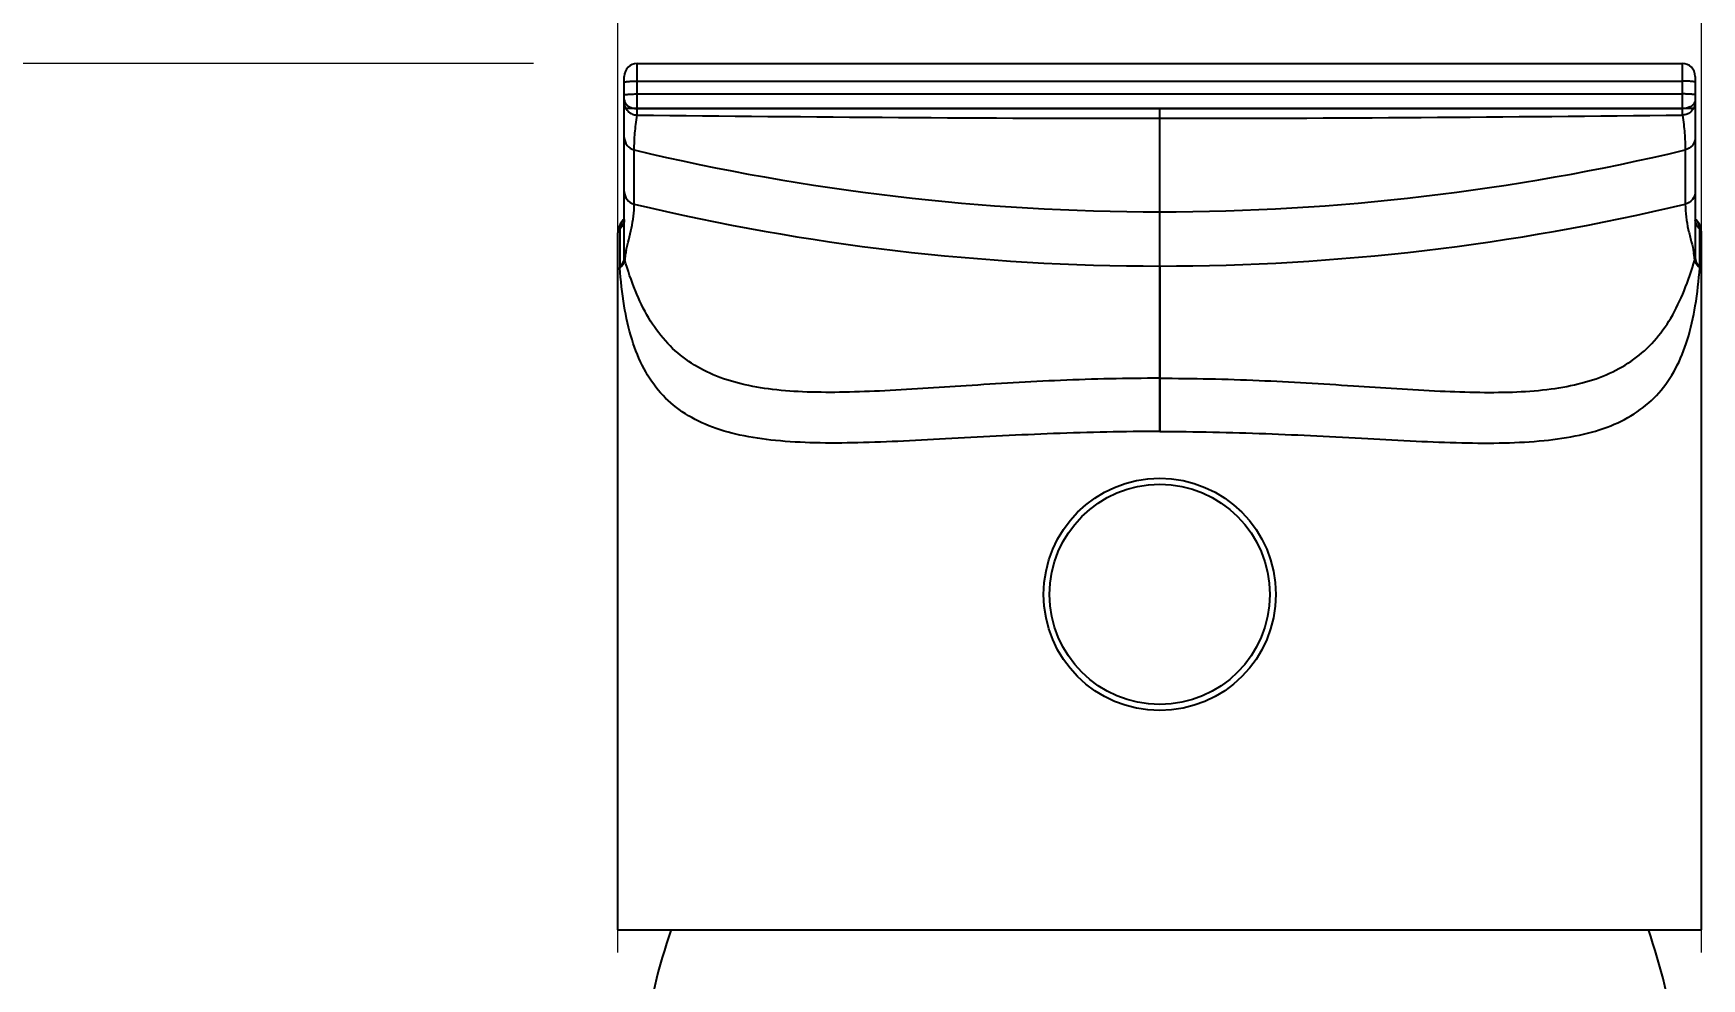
# Model space of a CAD drawing. Extents: x 857 to 1647, y 4681 to 5260.
# Drawn here: x 1041.6 to 1106.3, y 5053.8 to 5090.4 of the extents above; entities that cross this region are included whole.
import ezdxf

# ---------------------------------------------------------------- set-up
doc = ezdxf.new("R2010")
doc.units = 0
doc.header["$LTSCALE"] = 30
doc.header["$MEASUREMENT"] = 0
doc.header["$PDMODE"] = 3
doc.header["$PDSIZE"] = -10
doc.layers.get('0').update_dxf_attribs({"linetype": 'CONTINUOUS'})
doc.layers.get('DEFPOINTS').update_dxf_attribs({"linetype": 'CONTINUOUS'})
for name, color, linetype in [('80N81051_DXF_CONTINUOUS_LINE', 7, 'CONTINUOUS'), ('80P35VVD2_DXF_CONTINUOUS_LINE', 7, 'CONTINUOUS'), ('8ZG168060_DXF_CONTINUOUS_LINE', 7, 'CONTINUOUS')]:
    doc.layers.add(name, color=color, linetype=linetype)
doc.styles.add('Daelim Dimension', font='NanumGothic.ttf')
doc.dimstyles.new('DEFAULT', dxfattribs={"dimscale": 2, "dimtxt": 2, "dimasz": 2, "dimexe": 0, "dimexo": 2, "dimgap": 1, "dimtad": 1, "dimdec": 1, "dimzin": 9, "dimdsep": 46, "dimtxsty": 'Daelim Dimension', "dimcen": 0.5, "dimclrd": 252, "dimclre": 252, "dimclrt": 3, "dimadec": 1, "dimazin": 0, "dimtfac": 1, "dimtdec": 1, "dimtix": 1, "dimtmove": 0, "dimatfit": 3, "dimfxl": 0, "dimtolj": 1, "dimtzin": 1, "dimlwd": 9, "dimlwe": 9, "dimarcsym": 0})

# ---------------------------------------------------------------- blocks, each defined once
blk = doc.blocks.new('*D39')
at = {"color": 5, "lineweight": 9, "ltscale": 0.5}
for p, q in [((1064.282, 5054.772), (1064.282, 5122.756)), ((1106.282, 5054.772), (1106.282, 5122.756)), ((1068.282, 5120.756), (1102.282, 5120.756))]:
    blk.add_line(p, q, dxfattribs=at)
at = {"color": 5, "ltscale": 0.5}
for points in [[(1068.282, 5121.422), (1068.282, 5120.089), (1064.282, 5120.756)], [(1102.282, 5121.422), (1102.282, 5120.089), (1106.282, 5120.756)]]:
    blk.add_solid(points, dxfattribs=at)
at = {"layer": 'DEFPOINTS', "color": 0, "ltscale": 0.5}
for p in [(1106.282, 5120.756), (1064.282, 5050.772), (1106.282, 5050.772)]:
    blk.add_point(p, dxfattribs=at)
at = {"color": 7, "ltscale": 0.5, "insert": (1085.153, 5133.542), "char_height": 10, "width": 13.93333, "attachment_point": 2, "style": 'Daelim Dimension'}
blk.add_mtext('\\A1;42', dxfattribs=at)
blk = doc.blocks.new('*D40')
at = {"color": 5, "lineweight": 9, "ltscale": 0.5}
for p, q in [((1061.012, 5089.227), (971.74, 5089.227)), ((973.74, 5085.227), (973.74, 4925.252)), ((1056.262, 4921.252), (971.74, 4921.252))]:
    blk.add_line(p, q, dxfattribs=at)
at = {"color": 5, "ltscale": 0.5}
for points in [[(973.073, 5085.227), (974.407, 5085.227), (973.74, 5089.227)], [(973.073, 4925.252), (974.407, 4925.252), (973.74, 4921.252)]]:
    blk.add_solid(points, dxfattribs=at)
at = {"layer": 'DEFPOINTS', "color": 0, "ltscale": 0.5}
for p in [(1065.012, 5089.227), (973.74, 4921.252), (1060.262, 4921.252)]:
    blk.add_point(p, dxfattribs=at)
at = {"color": 7, "ltscale": 0.5, "insert": (960.853, 5005.432), "char_height": 10, "width": 20.9, "attachment_point": 2, "rotation": 90, "style": 'Daelim Dimension'}
blk.add_mtext('\\A1;168', dxfattribs=at)

msp = doc.modelspace()

# ---------------------------------------------------------------- linework, layer by layer
at = {"layer": '80N81051_DXF_CONTINUOUS_LINE', "color": 7, "linetype": 'Continuous'}
msp.add_circle((1085.282, 5068.652), 4.5, dxfattribs=at)
at = {"layer": '80N81051_DXF_CONTINUOUS_LINE', "color": 9, "linetype": 'Continuous'}
msp.add_circle((1085.282, 5068.652), 4.267, dxfattribs=at)
at = {"layer": '80P35VVD2_DXF_CONTINUOUS_LINE', "color": 9, "linetype": 'Continuous'}
for p, q in [((1065.032, 5087.478), (1065.032, 5089.23)), ((1105.532, 5089.23), (1105.532, 5087.478)), ((1065.032, 5088.545), (1105.532, 5088.545)), ((1065.032, 5088.047), (1105.532, 5088.047)), ((1065.032, 5087.478), (1105.532, 5087.478)), ((1064.915, 5083.777), (1064.915, 5085.879)), ((1105.648, 5085.879), (1105.648, 5083.777)), ((1064.356, 5082.817), (1064.356, 5081.315)), ((1106.208, 5081.315), (1106.208, 5082.817)), ((1106.001, 5081.747), (1106.002, 5081.743)), ((1064.548, 5081.619), (1064.549, 5081.623)), ((1085.282, 5074.967), (1085.282, 5081.379)), ((1106.015, 5081.623), (1106.015, 5081.619))]:
    msp.add_line(p, q, dxfattribs=at)
at = {"layer": '80P35VVD2_DXF_CONTINUOUS_LINE', "color": 7, "linetype": 'Continuous'}
for p, q in [((1065.032, 5089.23), (1105.532, 5089.23)), ((1064.532, 5081.747), (1064.532, 5088.73)), ((1106.032, 5088.73), (1106.032, 5081.747)), ((1064.37, 5082.997), (1064.297, 5082.806)), ((1064.493, 5083.163), (1064.37, 5082.997)), ((1064.493, 5083.163), (1064.494, 5083.163)), ((1064.529, 5083.206), (1064.494, 5083.163)), ((1064.532, 5083.21), (1064.529, 5083.206)), ((1106.034, 5083.206), (1106.032, 5083.21)), ((1106.07, 5083.163), (1106.034, 5083.206)), ((1106.195, 5082.995), (1106.07, 5083.163)), ((1106.07, 5083.163), (1106.07, 5083.163)), ((1106.268, 5082.802), (1106.195, 5082.995)), ((1064.297, 5082.806), (1064.282, 5082.668)), ((1064.282, 5055.652), (1064.282, 5082.666)), ((1106.282, 5082.668), (1106.268, 5082.802)), ((1106.282, 5055.652), (1106.282, 5082.666)), ((1064.282, 5055.652), (1106.282, 5055.652))]:
    msp.add_line(p, q, dxfattribs=at)
at = {"layer": '80P35VVD2_DXF_CONTINUOUS_LINE', "color": 40, "linetype": 'Continuous'}
msp.add_line((1106.032, 5087.478), (1064.532, 5087.478), dxfattribs=at)
at = {"layer": '80P35VVD2_DXF_CONTINUOUS_LINE', "color": 4, "linetype": 'Continuous'}
for q in [(1085.282, 5087.478), (1085.282, 5074.955)]:
    msp.add_line((1085.282, 5081.379), q, dxfattribs=at)
at = {"layer": '80P35VVD2_DXF_CONTINUOUS_LINE', "color": 7, "linetype": 'Continuous'}
for centre, start, end in [((1065.032, 5088.73), 90, 180), ((1105.532, 5088.73), 0, 90)]:
    msp.add_arc(centre, 0.5, start, end, dxfattribs=at)
at = {"layer": '80P35VVD2_DXF_CONTINUOUS_LINE', "color": 9, "linetype": 'Continuous'}
for centre, radius, start, end in [((1085.282, 5171.168), 87.687, 256.56958, 283.43042), ((1085.293, 5169.16), 87.781, 256.57685, 269.99276), ((1085.271, 5169.16), 87.781, 270.00724, 283.42315), ((1064.85, 5082.821), 0.495, 136.17649, 180.46674), ((1106.423, 5083.187), 0.392, 180.00364, 184.24308), ((1105.713, 5082.821), 0.495, 359.53325, 43.82495), ((1065.029, 5081.751), 0.497, 180.03325, 194.96773), ((1065.029, 5081.747), 0.497, 180.03244, 194.83478), ((1067.754, 5081.34), 3.218, 170.72225, 174.96614), ((1068.028, 5081.292), 3.496, 168.4677, 170.65924), ((1102.842, 5081.344), 3.185, 7.26899, 10.00754), ((1102.743, 5081.334), 3.284, 5.04446, 7.16688), ((1105.535, 5081.751), 0.497, 345.03227, 359.96675), ((1105.535, 5081.747), 0.497, 345.16522, 359.96756)]:
    msp.add_arc(centre, radius, start, end, dxfattribs=at)
for points, knots in [([(1064.532, 5088.502), (1064.532, 5088.506), (1064.548, 5088.514), (1064.574, 5088.52), (1064.622, 5088.527), (1064.682, 5088.533), (1064.758, 5088.539), (1064.875, 5088.544), (1064.968, 5088.545), (1065.032, 5088.545)], [0, 0, 0, 0, 0.025391, 0.083894, 0.176561, 0.300149, 0.450311, 0.621525, 1, 1, 1, 1]), ([(1106.032, 5088.502), (1106.032, 5088.506), (1106.015, 5088.514), (1105.989, 5088.52), (1105.942, 5088.527), (1105.881, 5088.533), (1105.806, 5088.539), (1105.688, 5088.544), (1105.596, 5088.545), (1105.532, 5088.545)], [0, 0, 0, 0, 0.025391, 0.083894, 0.176561, 0.300149, 0.450311, 0.621525, 1, 1, 1, 1]), ([(1064.532, 5088.004), (1064.532, 5088.008), (1064.548, 5088.016), (1064.574, 5088.022), (1064.622, 5088.029), (1064.682, 5088.035), (1064.758, 5088.04), (1064.875, 5088.046), (1064.968, 5088.047), (1065.032, 5088.047)], [0, 0, 0, 0, 0.025391, 0.083894, 0.176561, 0.300149, 0.450311, 0.621525, 1, 1, 1, 1]), ([(1064.532, 5087.814), (1064.532, 5087.803), (1064.535, 5087.758), (1064.552, 5087.715), (1064.57, 5087.686)], [0, 0, 0, 0, 0.243461, 1, 1, 1, 1]), ([(1064.532, 5087.727), (1064.532, 5087.662), (1064.557, 5087.532), (1064.667, 5087.368), (1064.832, 5087.257), (1064.962, 5087.23), (1065.026, 5087.229)], [0, 0, 0, 0, 0.249342, 0.499068, 0.749338, 1, 1, 1, 1]), ([(1064.57, 5087.686), (1064.59, 5087.654), (1064.71, 5087.525), (1064.897, 5087.479), (1065.032, 5087.478)], [0, 0, 0, 0, 0.218364, 1, 1, 1, 1]), ([(1065.026, 5087.229), (1065.028, 5087.239), (1065.029, 5087.265), (1065.032, 5087.348), (1065.032, 5087.422), (1065.032, 5087.478)], [0, 0, 0, 0, 0.111048, 0.319648, 1, 1, 1, 1]), ([(1106.032, 5088.004), (1106.032, 5088.008), (1106.015, 5088.016), (1105.989, 5088.022), (1105.942, 5088.029), (1105.881, 5088.035), (1105.806, 5088.04), (1105.688, 5088.046), (1105.596, 5088.047), (1105.532, 5088.047)], [0, 0, 0, 0, 0.025391, 0.083894, 0.176561, 0.300149, 0.450311, 0.621525, 1, 1, 1, 1]), ([(1105.994, 5087.686), (1105.974, 5087.654), (1105.854, 5087.525), (1105.667, 5087.478), (1105.532, 5087.478)], [0, 0, 0, 0, 0.218382, 1, 1, 1, 1]), ([(1105.532, 5087.478), (1105.532, 5087.422), (1105.532, 5087.348), (1105.534, 5087.265), (1105.536, 5087.239), (1105.537, 5087.229)], [0, 0, 0, 0, 0.680222, 0.888883, 1, 1, 1, 1]), ([(1106.032, 5087.727), (1106.032, 5087.662), (1106.006, 5087.532), (1105.896, 5087.368), (1105.732, 5087.257), (1105.602, 5087.23), (1105.537, 5087.229)], [0, 0, 0, 0, 0.249342, 0.499067, 0.749338, 1, 1, 1, 1]), ([(1106.032, 5087.814), (1106.032, 5087.803), (1106.028, 5087.758), (1106.012, 5087.715), (1105.994, 5087.686)], [0, 0, 0, 0, 0.243461, 1, 1, 1, 1]), ([(1064.915, 5085.879), (1064.915, 5086.097), (1064.933, 5086.427), (1064.976, 5086.877), (1065.004, 5087.111), (1065.026, 5087.229)], [0, 0, 0, 0, 0.480324, 0.732254, 1, 1, 1, 1]), ([(1105.537, 5087.229), (1105.559, 5087.111), (1105.587, 5086.877), (1105.631, 5086.427), (1105.648, 5086.097), (1105.648, 5085.879)], [0, 0, 0, 0, 0.267746, 0.519676, 1, 1, 1, 1]), ([(1064.532, 5086.364), (1064.532, 5086.255), (1064.608, 5086.03), (1064.809, 5085.905), (1064.915, 5085.879)], [0, 0, 0, 0, 0.499425, 1, 1, 1, 1]), ([(1106.032, 5086.364), (1106.032, 5086.255), (1105.955, 5086.03), (1105.754, 5085.905), (1105.648, 5085.879)], [0, 0, 0, 0, 0.499425, 1, 1, 1, 1]), ([(1064.532, 5084.261), (1064.532, 5084.152), (1064.608, 5083.928), (1064.809, 5083.802), (1064.915, 5083.777)], [0, 0, 0, 0, 0.499425, 1, 1, 1, 1]), ([(1106.032, 5084.261), (1106.032, 5084.152), (1105.955, 5083.928), (1105.754, 5083.802), (1105.648, 5083.777)], [0, 0, 0, 0, 0.499426, 1, 1, 1, 1]), ([(1064.603, 5081.99), (1064.631, 5082.128), (1064.705, 5082.414), (1064.855, 5083), (1064.915, 5083.466), (1064.915, 5083.777)], [0, 0, 0, 0, 0.231578, 0.48729, 1, 1, 1, 1]), ([(1105.648, 5083.777), (1105.648, 5083.447), (1105.716, 5082.955), (1105.879, 5082.34), (1105.953, 5082.041), (1105.979, 5081.898)], [0, 0, 0, 0, 0.517208, 0.771851, 1, 1, 1, 1]), ([(1064.509, 5083.053), (1064.505, 5083.043), (1064.489, 5083), (1064.466, 5082.959), (1064.447, 5082.93)], [0, 0, 0, 0, 0.239003, 1, 1, 1, 1]), ([(1064.532, 5083.187), (1064.532, 5083.153), (1064.526, 5083.108), (1064.513, 5083.064), (1064.509, 5083.053)], [0, 0, 0, 0, 0.743443, 1, 1, 1, 1]), ([(1106.104, 5082.95), (1106.098, 5082.96), (1106.075, 5083), (1106.058, 5083.042), (1106.048, 5083.074)], [0, 0, 0, 0, 0.261756, 1, 1, 1, 1]), ([(1106.208, 5082.817), (1106.197, 5082.828), (1106.159, 5082.869), (1106.125, 5082.915), (1106.104, 5082.95)], [0, 0, 0, 0, 0.265942, 1, 1, 1, 1]), ([(1064.356, 5082.817), (1064.344, 5082.805), (1064.307, 5082.763), (1064.282, 5082.706), (1064.282, 5082.666)], [0, 0, 0, 0, 0.291773, 1, 1, 1, 1]), ([(1064.447, 5082.93), (1064.441, 5082.92), (1064.413, 5082.881), (1064.381, 5082.844), (1064.356, 5082.817)], [0, 0, 0, 0, 0.237196, 1, 1, 1, 1]), ([(1106.282, 5082.666), (1106.282, 5082.679), (1106.275, 5082.736), (1106.239, 5082.785), (1106.208, 5082.817)], [0, 0, 0, 0, 0.2227, 1, 1, 1, 1]), ([(1064.356, 5081.315), (1064.409, 5081.379), (1064.497, 5081.514), (1064.532, 5081.673), (1064.532, 5081.747)], [0, 0, 0, 0, 0.531499, 1, 1, 1, 1]), ([(1106.032, 5081.747), (1106.032, 5081.673), (1106.066, 5081.514), (1106.154, 5081.379), (1106.208, 5081.315)], [0, 0, 0, 0, 0.468497, 1, 1, 1, 1]), ([(1064.356, 5081.315), (1064.383, 5081.339), (1064.471, 5081.422), (1064.539, 5081.535), (1064.548, 5081.62)], [0, 0, 0, 0, 0.299658, 1, 1, 1, 1]), ([(1085.282, 5074.967), (1083.911, 5074.967), (1081.22, 5074.908), (1077.912, 5074.726), (1075.383, 5074.589), (1073.616, 5074.52), (1071.96, 5074.51), (1070.432, 5074.589), (1069.048, 5074.789), (1067.819, 5075.141), (1066.763, 5075.685), (1065.898, 5076.438), (1065.242, 5077.403), (1064.786, 5078.557), (1064.496, 5079.881), (1064.392, 5080.821), (1064.356, 5081.315)], [0, 0, 0, 0, 0.164407, 0.322525, 0.397263, 0.468142, 0.534488, 0.595694, 0.651433, 0.701926, 0.748279, 0.79269, 0.837979, 0.886756, 0.940613, 1, 1, 1, 1]), ([(1085.282, 5077.029), (1083.999, 5077.029), (1081.495, 5076.97), (1077.876, 5076.749), (1075.026, 5076.55), (1072.911, 5076.475), (1071.474, 5076.486), (1070.147, 5076.589), (1068.936, 5076.811), (1067.849, 5077.184), (1066.896, 5077.729), (1066.089, 5078.459), (1065.436, 5079.369), (1064.925, 5080.44), (1064.666, 5081.215), (1064.549, 5081.622)], [0, 0, 0, 0, 0.165684, 0.323398, 0.468273, 0.534712, 0.596633, 0.653834, 0.706461, 0.755218, 0.801516, 0.847317, 0.894666, 0.945255, 1, 1, 1, 1]), ([(1085.282, 5077.029), (1086.565, 5077.029), (1089.069, 5076.97), (1092.688, 5076.749), (1095.538, 5076.55), (1097.652, 5076.475), (1099.09, 5076.486), (1100.417, 5076.589), (1101.628, 5076.811), (1102.714, 5077.184), (1103.668, 5077.729), (1104.475, 5078.459), (1105.128, 5079.369), (1105.639, 5080.44), (1105.898, 5081.215), (1106.015, 5081.622)], [0, 0, 0, 0, 0.165684, 0.323398, 0.468273, 0.534712, 0.596633, 0.653834, 0.706461, 0.755218, 0.801516, 0.847317, 0.894666, 0.945255, 1, 1, 1, 1]), ([(1085.282, 5074.967), (1086.653, 5074.967), (1089.343, 5074.908), (1092.652, 5074.726), (1095.181, 5074.589), (1096.948, 5074.52), (1098.603, 5074.51), (1100.131, 5074.589), (1101.516, 5074.789), (1102.745, 5075.141), (1103.801, 5075.685), (1104.666, 5076.438), (1105.322, 5077.403), (1105.778, 5078.557), (1106.068, 5079.881), (1106.171, 5080.821), (1106.208, 5081.315)], [0, 0, 0, 0, 0.164407, 0.322525, 0.397263, 0.468142, 0.534488, 0.595694, 0.651433, 0.701926, 0.748279, 0.79269, 0.837979, 0.886756, 0.940613, 1, 1, 1, 1]), ([(1106.015, 5081.62), (1106.018, 5081.594), (1106.048, 5081.474), (1106.135, 5081.377), (1106.208, 5081.315)], [0, 0, 0, 0, 0.213595, 1, 1, 1, 1])]:
    msp.add_open_spline(points, degree=3, knots=knots, dxfattribs=at)
for points in [[(1065.026, 5087.229), (1071.778, 5087.158), (1085.282, 5087.048), (1098.786, 5087.158), (1105.537, 5087.229)], [(1106.048, 5083.074), (1106.04, 5083.101), (1106.035, 5083.13), (1106.033, 5083.158)]]:
    msp.add_open_spline(points, degree=3, dxfattribs=at)
at = {"layer": '8ZG168060_DXF_CONTINUOUS_LINE', "color": 7, "linetype": 'Continuous'}
for centre, start, end in [((1089.042, 5047.865), 161.02899, 171.88729), ((1081.522, 5047.865), 8.11271, 18.97101)]:
    msp.add_arc(centre, 24, start, end, dxfattribs=at)

# ---------------------------------------------------------------- dimensions: what is measured, and where the dimension line sits
at = {"color": 5, "ltscale": 0.5}
dim = msp.add_linear_dim(base=(1106.282, 5120.756), p1=(1064.282, 5050.772), p2=(1106.282, 5050.772), dimstyle='DEFAULT', override={"dimtxt": 5, "dimexe": 1, "dimdec": 0, "dimclrd": 5, "dimclre": 5, "dimclrt": 7}, dxfattribs=at)
dim.commit()
dim.dimension.update_dxf_attribs({"geometry": '*D39', "text_midpoint": (1085.153, 5120.756), "dimtype": 160})
dim = msp.add_linear_dim(base=(973.74, 4921.252), p1=(1065.012, 5089.227), p2=(1060.262, 4921.252), angle=270, dimstyle='DEFAULT', override={"dimtxt": 5, "dimexe": 1, "dimdec": 0, "dimclrd": 5, "dimclre": 5, "dimclrt": 7}, dxfattribs=at)
dim.commit()
dim.dimension.update_dxf_attribs({"geometry": '*D40', "text_midpoint": (973.74, 5005.432), "dimtype": 160})

doc.saveas('drawing.dxf')
